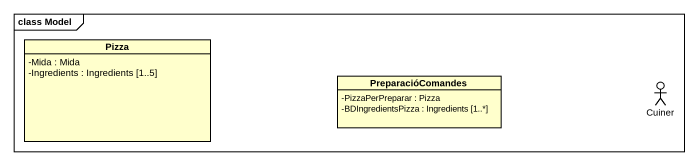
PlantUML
@startuml
mainframe class Model
allowmixing
hide circle
hide empty members
skinparam classAttributeIconSize 0
class Pizza {
  -Mida : Mida
  -Ingredients : Ingredients [1..5]
}
class PreparacióComandes {
  -PizzaPerPreparar : Pizza
  -BDIngredientsPizza : Ingredients [1..*]
}
actor Cuiner
@enduml
